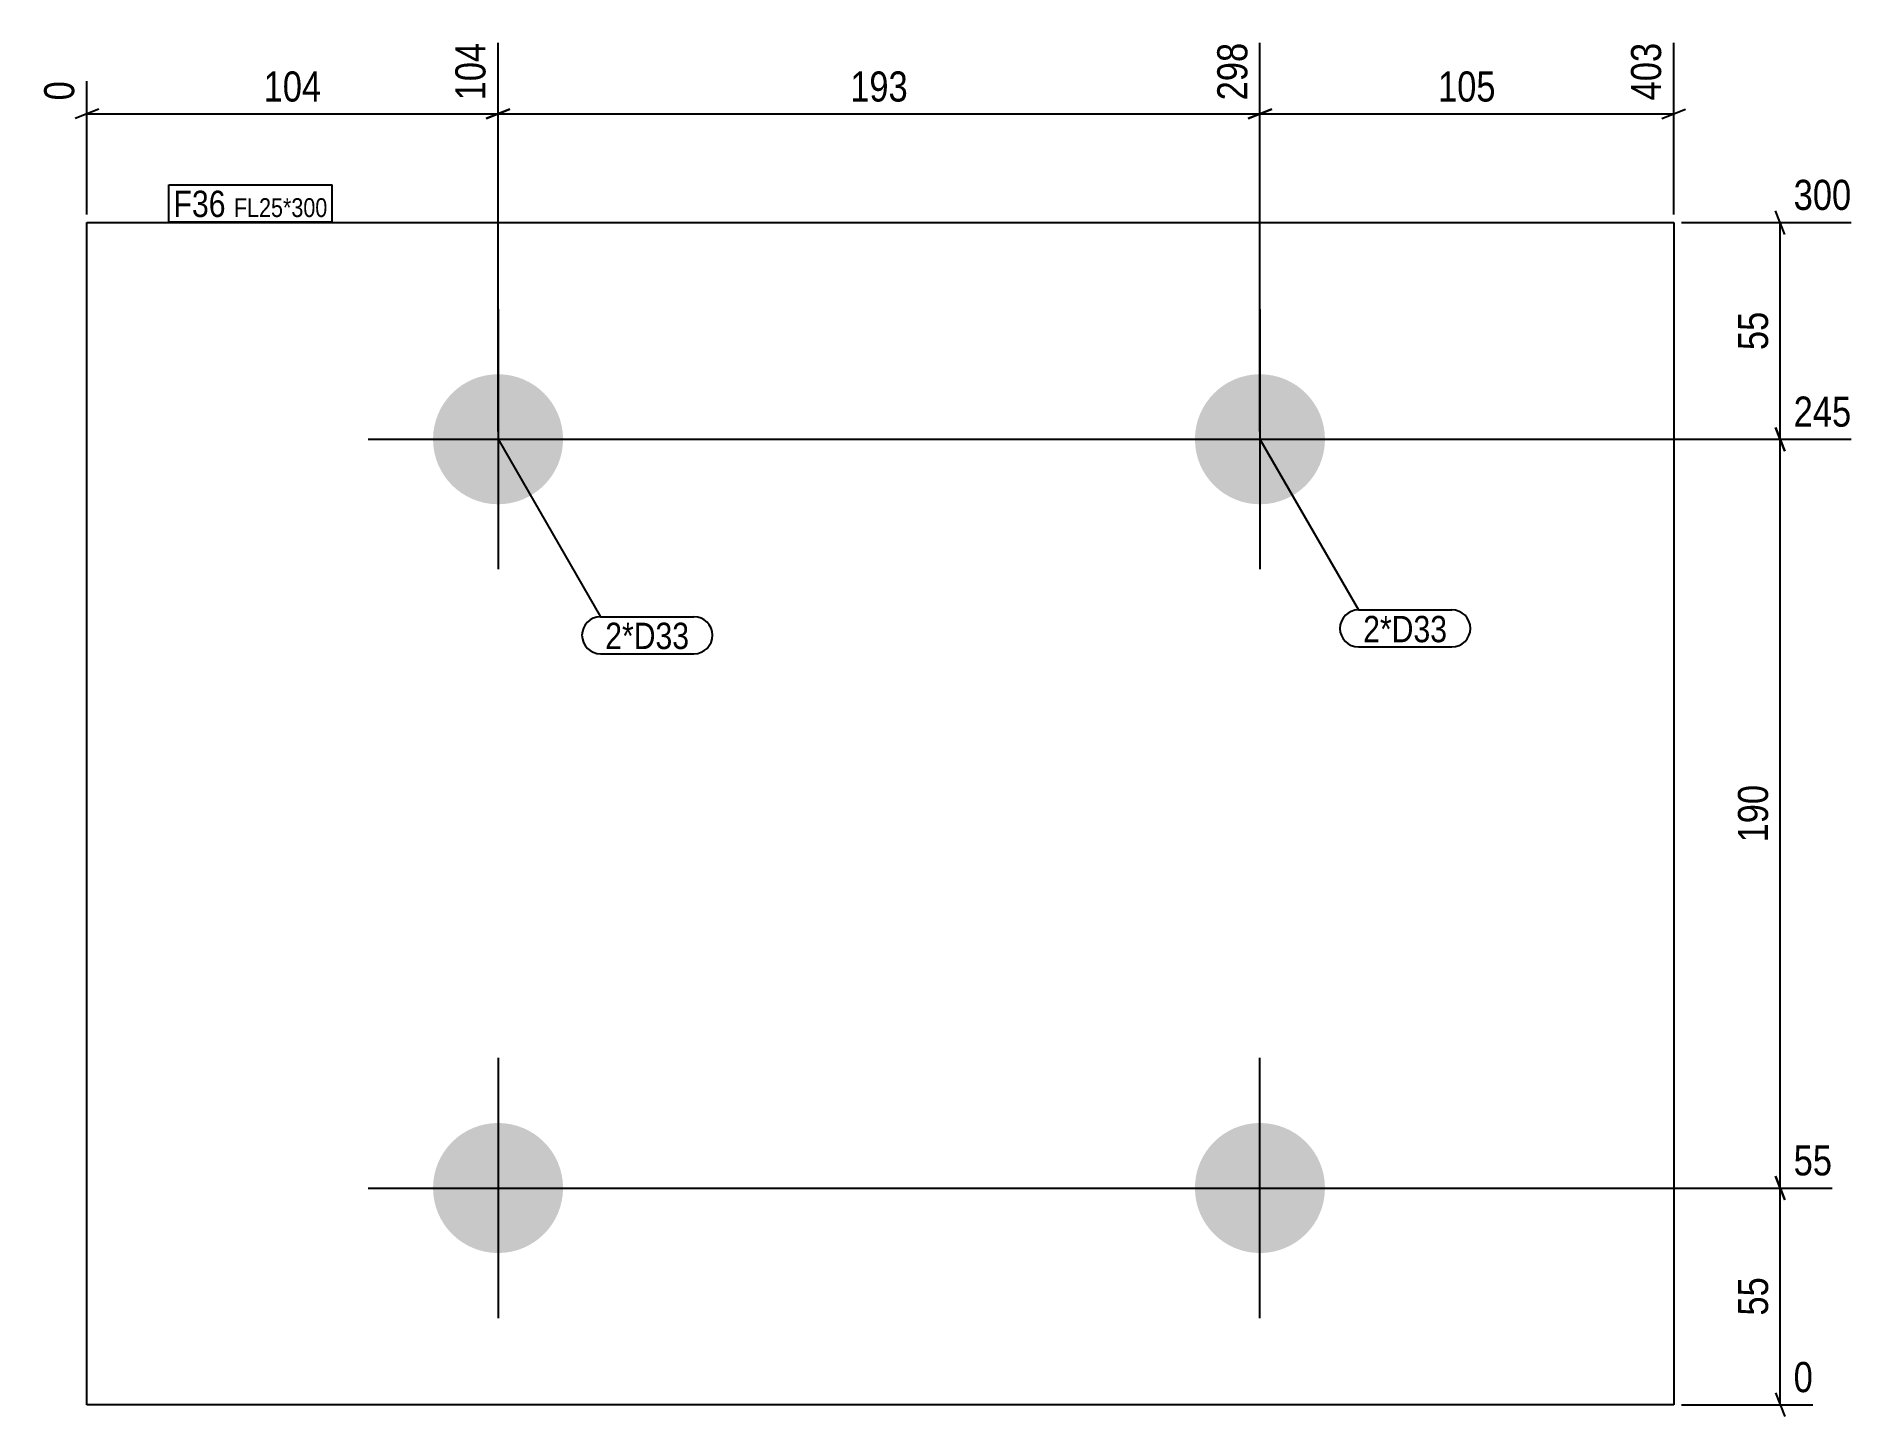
# Model space of a CAD drawing. Header units: millimetres. Extents: x 4 to 467, y 6 to 356.
import ezdxf

# ---------------------------------------------------------------- set-up
doc = ezdxf.new("R2010")
doc.units = ezdxf.units.MM
for name, color, linetype in [('MÅLSÆTNING', 7, 'Continuous'), ('STÅL', 7, 'Continuous'), ('TEKST', 7, 'Continuous')]:
    doc.layers.add(name, color=color, linetype=linetype)
doc.styles.add('Arial Narrow', font='ARIALN.TTF', dxfattribs={"height": 0.2})

msp = doc.modelspace()

# ---------------------------------------------------------------- hatches: boundary and pattern name
at = {"layer": 'STÅL', "linetype": 'Continuous'}
for points in [[(121.55, 270.5, -1), (121.55, 237.5, -1)], [(331.4, 254, -1), (298.4, 254, -1)], [(121.55, 80.5, -1), (121.55, 47.5, -1)], [(298.4, 64, -1), (331.4, 64, -1)]]:
    msp.add_hatch(color=3, dxfattribs=at).paths.add_polyline_path(points)

# ---------------------------------------------------------------- linework, layer by layer
at = {"layer": 'MÅLSÆTNING', "color": 7, "linetype": 'Continuous'}
for p, q in [((121.55, 256), (121.55, 354.62)), ((121.55, 256), (121.55, 354.62)), ((314.9, 256), (314.9, 354.62)), ((314.9, 256), (314.9, 354.62)), ((419.9, 311), (419.9, 354.62)), ((17.2, 311), (17.2, 344.87)), ((20.2, 337.8), (14.2, 335.4)), ((124.55, 337.8), (118.55, 335.4)), ((118.55, 335.4), (124.55, 337.8)), ((317.9, 337.8), (311.9, 335.4)), ((311.9, 335.4), (317.9, 337.8)), ((416.9, 335.4), (422.9, 337.8)), ((17.2, 336.6), (121.55, 336.6)), ((121.55, 336.6), (314.9, 336.6)), ((314.9, 336.6), (419.9, 336.6)), ((448.14, 306), (445.74, 312)), ((421.9, 309), (464.96, 309)), ((446.94, 254), (446.94, 309)), ((445.74, 257), (448.14, 251)), ((448.14, 251), (445.74, 257)), ((123.55, 254), (464.96, 254)), ((123.55, 254), (464.96, 254)), ((446.94, 64), (446.94, 254)), ((445.74, 67), (448.14, 61)), ((448.14, 61), (445.74, 67)), ((123.55, 64), (460.09, 64)), ((123.55, 64), (460.09, 64)), ((446.94, 9), (446.94, 64)), ((445.74, 12), (448.14, 6)), ((421.9, 9), (455.21, 9))]:
    msp.add_line(p, q, dxfattribs=at)
at = {"layer": 'STÅL', "color": 2, "linetype": 'Continuous'}
for p, q in [((17.2, 9), (17.2, 309)), ((17.2, 309), (419.9, 309)), ((419.9, 309), (419.9, 9)), ((419.9, 9), (17.2, 9))]:
    msp.add_line(p, q, dxfattribs=at)
at = {"layer": 'STÅL', "color": 3, "linetype": 'Continuous'}
for p, q in [((121.55, 287), (121.55, 221)), ((314.9, 287), (314.9, 221)), ((88.55, 254), (154.55, 254)), ((281.9, 254), (347.9, 254)), ((121.55, 97), (121.55, 31)), ((314.9, 31), (314.9, 97)), ((88.55, 64), (154.55, 64)), ((281.9, 64), (347.9, 64))]:
    msp.add_line(p, q, dxfattribs=at)

# ---------------------------------------------------------------- wipeouts: each hides what was drawn before it
at = {"color": 0}
for points in [[(362.42, 202.5), (362.42, 209.5), (341.1, 209.5), (341.1, 202.5)], [(170.07, 200.77), (170.07, 207.77), (148.75, 207.77), (148.75, 200.77)]]:
    msp.add_wipeout(points, dxfattribs=at).dxf.layer = 'TEKST'

# ---------------------------------------------------------------- next in the draw order: wipeouts: each hides what was drawn before it
at = {"color": 0, "linetype": 'Continuous'}
for points in [[(119.95, 356.22), (108.75, 356.22), (108.75, 338.4), (119.95, 338.4)], [(313.3, 356.22), (302.1, 356.22), (302.1, 338.4), (313.3, 338.4)], [(418.3, 356.22), (407.1, 356.22), (407.1, 338.4), (418.3, 338.4)], [(15.6, 346.47), (4.4, 346.47), (4.4, 338.4), (15.6, 338.4)], [(466.56, 310.6), (466.56, 321.8), (448.74, 321.8), (448.74, 310.6)], [(466.56, 255.6), (466.56, 266.8), (448.74, 266.8), (448.74, 255.6)], [(461.69, 65.6), (461.69, 76.8), (448.74, 76.8), (448.74, 65.6)], [(456.81, 10.6), (456.81, 21.8), (448.74, 21.8), (448.74, 10.6)]]:
    msp.add_wipeout(points, dxfattribs=at).dxf.layer = 'MÅLSÆTNING'
at = {"color": 0}
for points, layer in [([(78.29, 338.1), (78.29, 349.3), (60.46, 349.3), (60.46, 338.1)], 'MÅLSÆTNING'), ([(227.14, 338.1), (227.14, 349.3), (209.32, 349.3), (209.32, 338.1)], 'MÅLSÆTNING'), ([(376.32, 338.1), (376.32, 349.3), (358.49, 349.3), (358.49, 338.1)], 'MÅLSÆTNING'), ([(445.44, 287.97), (434.24, 287.97), (434.24, 275.02), (445.44, 275.02)], 'MÅLSÆTNING'), ([(445.44, 167.91), (434.24, 167.91), (434.24, 150.09), (445.44, 150.09)], 'MÅLSÆTNING'), ([(445.44, 42.97), (434.24, 42.97), (434.24, 30.02), (445.44, 30.02)], 'MÅLSÆTNING'), ([(52.41, 310.4), (52.41, 317.4), (39.2, 317.4), (39.2, 310.4)], 'TEKST'), ([(362.42, 202.5), (362.42, 209.5), (341.1, 209.5), (341.1, 202.5)], 'TEKST'), ([(170.07, 200.77), (170.07, 207.77), (148.75, 207.77), (148.75, 200.77)], 'TEKST')]:
    msp.add_wipeout(points, dxfattribs=at).dxf.layer = layer

# ---------------------------------------------------------------- next in the draw order: linework, layer by layer
at = {"layer": 'TEKST', "color": 7, "linetype": 'Continuous'}
for p, q in [((121.55, 254), (147.55, 208.97)), ((314.9, 254), (339.9, 210.7)), ((147.55, 208.97), (171.27, 208.97)), ((339.9, 210.7), (363.62, 210.7)), ((147.55, 199.57), (171.27, 199.57)), ((339.9, 201.3), (363.62, 201.3))]:
    msp.add_line(p, q, dxfattribs=at)
for centre, start, end in [((147.55, 204.27), 90, 270), ((171.27, 204.27), 270, 90), ((339.9, 206), 90, 270), ((363.62, 206), 270, 90)]:
    msp.add_arc(centre, 4.7, start, end, dxfattribs=at)

# ---------------------------------------------------------------- next in the draw order: texts
at = {"layer": 'MÅLSÆTNING', "color": 3, "linetype": 'Continuous', "style": 'Arial Narrow'}
for s, height, p in [('104', 7.635, (118.35, 340)), ('298', 7.635, (311.7, 340)), ('403', 7.635, (416.7, 340)), ('0', 7.64, (14, 340))]:
    msp.add_text(s, height=height, rotation=90.0002, dxfattribs=at).set_placement(p)
at = {"layer": 'MÅLSÆTNING', "color": 3, "style": 'Arial Narrow'}
for s, p in [('104', (62.06, 339.7)), ('193', (210.92, 339.7)), ('105', (360.09, 339.7))]:
    msp.add_text(s, height=7.635, dxfattribs=at).set_placement(p)
at = {"layer": 'MÅLSÆTNING', "color": 3, "linetype": 'Continuous', "style": 'Arial Narrow'}
for s, height, p in [('300', 7.635, (450.34, 312.2)), ('245', 7.635, (450.34, 257.2)), ('55', 7.635, (450.34, 67.2)), ('0', 7.64, (450.34, 12.2))]:
    msp.add_text(s, height=height, dxfattribs=at).set_placement(p)
at = {"layer": 'MÅLSÆTNING', "color": 3, "style": 'Arial Narrow'}
for s, p in [('55', (443.84, 276.63)), ('190', (443.84, 151.69)), ('55', (443.84, 31.63))]:
    msp.add_text(s, height=7.635, rotation=90.0002, dxfattribs=at).set_placement(p)
at = {"layer": 'TEKST', "color": 3, "style": 'Arial Narrow'}
for p in [(341.1, 202.5), (148.75, 200.77)]:
    msp.add_text('2*D33', height=6.681, dxfattribs=at).set_placement(p)

# ---------------------------------------------------------------- next in the draw order: wipeouts: each hides what was drawn before it
at = {"color": 0}
msp.add_wipeout([(52.41, 310.4), (52.41, 317.4), (39.2, 317.4), (39.2, 310.4)], dxfattribs=at).dxf.layer = 'TEKST'

# ---------------------------------------------------------------- next in the draw order: linework, layer by layer
at = {"layer": 'TEKST', "color": 7, "linetype": 'Continuous'}
for p, q in [((38, 318.6), (79.47, 318.6)), ((38, 309.2), (38, 318.6))]:
    msp.add_line(p, q, dxfattribs=at)

# ---------------------------------------------------------------- next in the draw order: texts
at = {"layer": 'TEKST', "color": 3, "style": 'Arial Narrow'}
msp.add_text('F36', height=6.681, dxfattribs=at).set_placement((39.2, 310.4))

# ---------------------------------------------------------------- next in the draw order: wipeouts: each hides what was drawn before it
at = {"color": 0}
msp.add_wipeout([(78.27, 310.4), (78.27, 315.4), (54.51, 315.4), (54.51, 310.4)], dxfattribs=at).dxf.layer = 'TEKST'

# ---------------------------------------------------------------- next in the draw order: wipeouts: each hides what was drawn before it
msp.add_wipeout([(78.27, 310.4), (78.27, 315.4), (54.51, 315.4), (54.51, 310.4)], dxfattribs=at).dxf.layer = 'TEKST'

# ---------------------------------------------------------------- next in the draw order: linework, layer by layer
at = {"layer": 'TEKST', "color": 7, "linetype": 'Continuous'}
for p, q in [((79.47, 309.2), (79.47, 318.6)), ((38, 309.2), (79.47, 309.2))]:
    msp.add_line(p, q, dxfattribs=at)

# ---------------------------------------------------------------- next in the draw order: texts
at = {"layer": 'TEKST', "color": 3, "style": 'Arial Narrow'}
msp.add_text('FL25*300', height=4.772, dxfattribs=at).set_placement((54.51, 310.4))

doc.saveas('drawing.dxf')
